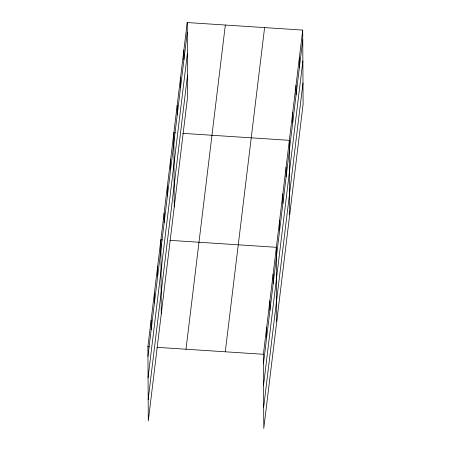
<?xml version="1.0" encoding="UTF-8"?>
<svg xmlns="http://www.w3.org/2000/svg" width="451" height="451" viewBox="0 0 451 451"><rect width="100%" height="100%" fill="white"/><g stroke="black" fill="none" stroke-linecap="round" stroke-linejoin="round"><path stroke-width="0.68" d="M187.221 22.55L187.605 96.711L148.289 420.907L147.9 346.746L187.221 22.55L302.711 30.093L303.1 104.254L263.779 428.45L263.395 354.289L302.711 30.093M147.951 356.358L187.266 32.162M148.058 377.656L187.379 53.46M148.176 399.603L187.498 75.407M186.009 349.237L225.331 25.042M225.28 351.803L264.602 27.607M263.44 363.901L302.762 39.705M263.553 385.199L302.875 61.003M263.672 407.146L302.993 82.95M175.236 132.865L173.849 132.774L174.238 206.936M182.858 133.366L289.345 140.323L289.734 214.479M162.259 239.853L160.872 239.763L161.261 313.924M169.88 240.349L276.367 247.306L276.756 321.467M147.9 346.746L149.281 346.836M156.909 347.332L263.395 354.289M299.374 57.649L299.425 67.261M296.031 85.205L296.082 94.817M292.688 112.761L292.738 122.373M286.103 167.067L286.154 176.679M282.856 193.812L282.907 203.424M279.614 220.562L279.665 230.168M273.126 274.05L273.176 283.662M269.878 300.8L269.929 310.406M266.637 327.544L266.688 337.156M183.878 50.106L183.929 59.718M180.535 77.662L180.586 87.274M177.192 105.218L177.243 114.83M170.608 159.524L170.658 169.131M167.36 186.269L167.411 195.881M164.119 213.013L164.17 222.625M157.63 266.507L157.681 276.119M154.389 293.251L154.434 302.863M151.141 320.001L151.192 329.608"/></g></svg>
